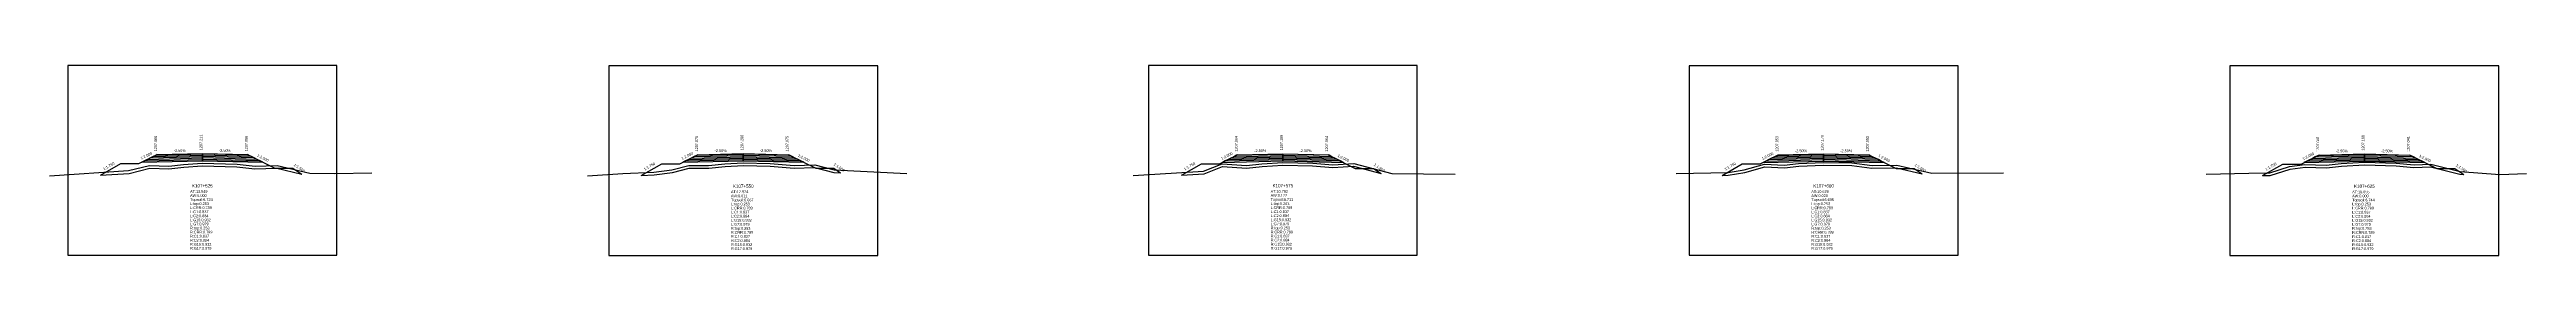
# Model space of a CAD drawing. Extents: x -7 to 78429, y 1189 to 1262.
# Drawn here: x 52673.2 to 52946.8, y 1195.9 to 1217 of the extents above; entities that cross this region are included whole.
import ezdxf
from ezdxf.enums import TextEntityAlignment as Align

# ---------------------------------------------------------------- set-up
doc = ezdxf.new("R2010")
doc.units = 0

msp = doc.modelspace()

# ---------------------------------------------------------------- linework, layer by layer
at = {"layer": 'A4_BORDER', "color": 7}
for points in [[(52675.225, 1195.951), (52704.925, 1195.951), (52704.925, 1216.951), (52675.225, 1216.951), (52675.225, 1195.951)], [(52734.966, 1195.916), (52764.666, 1195.916), (52764.666, 1216.916), (52734.966, 1216.916), (52734.966, 1195.916)], [(52794.567, 1195.962), (52824.267, 1195.962), (52824.267, 1216.962), (52794.567, 1216.962), (52794.567, 1195.962)], [(52854.289, 1195.938), (52883.989, 1195.938), (52883.989, 1216.938), (52854.289, 1216.938), (52854.289, 1195.938)], [(52914.024, 1195.906), (52943.724, 1195.906), (52943.724, 1216.906), (52914.024, 1216.906), (52914.024, 1195.906)]]:
    msp.add_lwpolyline(points, dxfattribs=at)
at = {"layer": 'CLEAR_GROUND', "color": 8}
for points in [[(52678.825, 1204.801), (52681.977, 1205.012), (52684.259, 1205.575), (52686.371, 1205.504), (52688.017, 1205.7), (52690.063, 1205.84), (52693.886, 1205.724), (52695.881, 1205.512), (52698.316, 1205.59), (52701.052, 1204.934)], [(52738.525, 1204.766), (52739.981, 1204.832), (52742.003, 1205.115), (52743.842, 1205.596), (52746.003, 1205.577), (52747.805, 1205.776), (52749.827, 1205.883), (52752.775, 1205.815), (52755.426, 1205.587), (52757.678, 1205.664), (52759.813, 1205.115), (52760.567, 1205.074)], [(52798.225, 1204.812), (52800.728, 1204.969), (52802.749, 1205.772), (52805.413, 1205.569), (52807.124, 1205.777), (52809.404, 1205.915), (52812.7, 1205.842), (52814.947, 1205.645), (52817.212, 1205.812), (52820.286, 1204.985)], [(52857.925, 1204.788), (52858.619, 1204.801), (52860.451, 1205.122), (52862.644, 1205.716), (52864.809, 1205.628), (52866.39, 1205.788), (52869.121, 1205.925), (52872.251, 1205.865), (52874.476, 1205.596), (52877.208, 1205.622), (52880.03, 1204.959)], [(52917.625, 1204.756), (52918.463, 1204.775), (52920.656, 1205.484), (52922.319, 1205.681), (52924.671, 1205.617), (52926.344, 1205.807), (52928.884, 1205.945), (52932.368, 1205.851), (52934.345, 1205.65), (52936.181, 1205.72), (52939.41, 1204.919), (52939.855, 1204.887)]]:
    msp.add_lwpolyline(points, dxfattribs=at)
at = {"layer": 'DESIGN_ROAD_TRIMMED', "color": 1}
for points in [[(52678.825, 1204.801), (52681.075, 1206.086), (52683.075, 1206.086), (52685.075, 1207.086), (52685.075, 1207.086), (52684.97, 1207.033), (52684.97, 1207.033), (52684.654, 1206.875), (52684.654, 1206.875), (52684.338, 1206.718), (52684.338, 1206.718), (52684.022, 1206.56), (52684.022, 1206.56), (52683.706, 1206.402), (52683.706, 1206.402), (52683.391, 1206.244), (52690.075, 1206.411), (52690.075, 1206.561), (52690.075, 1206.561), (52690.075, 1206.711), (52690.075, 1206.711), (52690.075, 1206.861), (52690.075, 1206.861), (52690.075, 1207.011), (52690.075, 1207.011), (52690.075, 1207.161), (52690.075, 1207.161), (52690.075, 1207.211), (52690.075, 1207.211), (52690.075, 1207.211), (52690.075, 1207.211), (52690.075, 1207.211), (52690.075, 1207.161), (52690.075, 1207.161), (52690.075, 1207.011), (52690.075, 1207.011), (52690.075, 1206.861), (52690.075, 1206.861), (52690.075, 1206.711), (52690.075, 1206.711), (52690.075, 1206.561), (52690.075, 1206.561), (52690.075, 1206.411), (52696.759, 1206.244), (52696.443, 1206.402), (52696.443, 1206.402), (52696.127, 1206.56), (52696.127, 1206.56), (52695.812, 1206.718), (52695.812, 1206.718), (52695.496, 1206.875), (52695.496, 1206.875), (52695.18, 1207.033), (52695.18, 1207.033), (52695.075, 1207.086), (52695.075, 1207.086), (52698.075, 1205.586), (52700.075, 1205.586), (52701.052, 1204.934)], [(52738.525, 1204.766), (52740.816, 1206.075), (52742.816, 1206.075), (52744.816, 1207.075), (52744.816, 1207.075), (52744.711, 1207.022), (52744.711, 1207.022), (52744.395, 1206.864), (52744.395, 1206.864), (52744.079, 1206.707), (52744.079, 1206.707), (52743.763, 1206.549), (52743.763, 1206.549), (52743.448, 1206.391), (52743.448, 1206.391), (52743.132, 1206.233), (52749.816, 1206.4), (52749.816, 1206.55), (52749.816, 1206.55), (52749.816, 1206.7), (52749.816, 1206.7), (52749.816, 1206.85), (52749.816, 1206.85), (52749.816, 1207), (52749.816, 1207), (52749.816, 1207.15), (52749.816, 1207.15), (52749.816, 1207.2), (52749.816, 1207.2), (52749.816, 1207.2), (52749.816, 1207.2), (52749.816, 1207.2), (52749.816, 1207.15), (52749.816, 1207.15), (52749.816, 1207), (52749.816, 1207), (52749.816, 1206.85), (52749.816, 1206.85), (52749.816, 1206.7), (52749.816, 1206.7), (52749.816, 1206.55), (52749.816, 1206.55), (52749.816, 1206.4), (52756.5, 1206.233), (52756.184, 1206.391), (52756.184, 1206.391), (52755.869, 1206.549), (52755.869, 1206.549), (52755.553, 1206.707), (52755.553, 1206.707), (52755.237, 1206.864), (52755.237, 1206.864), (52754.921, 1207.022), (52754.921, 1207.022), (52754.816, 1207.075), (52754.816, 1207.075), (52757.816, 1205.575), (52759.816, 1205.575), (52760.567, 1205.074)], [(52798.225, 1204.812), (52800.417, 1206.064), (52802.417, 1206.064), (52804.417, 1207.064), (52804.417, 1207.064), (52804.312, 1207.011), (52804.312, 1207.011), (52803.996, 1206.853), (52803.996, 1206.853), (52803.68, 1206.696), (52803.68, 1206.696), (52803.364, 1206.538), (52803.364, 1206.538), (52803.049, 1206.38), (52803.049, 1206.38), (52802.733, 1206.222), (52809.417, 1206.389), (52809.417, 1206.539), (52809.417, 1206.539), (52809.417, 1206.689), (52809.417, 1206.689), (52809.417, 1206.839), (52809.417, 1206.839), (52809.417, 1206.989), (52809.417, 1206.989), (52809.417, 1207.139), (52809.417, 1207.139), (52809.417, 1207.189), (52809.417, 1207.189), (52809.417, 1207.189), (52809.417, 1207.189), (52809.417, 1207.189), (52809.417, 1207.139), (52809.417, 1207.139), (52809.417, 1206.989), (52809.417, 1206.989), (52809.417, 1206.839), (52809.417, 1206.839), (52809.417, 1206.689), (52809.417, 1206.689), (52809.417, 1206.539), (52809.417, 1206.539), (52809.417, 1206.389), (52816.101, 1206.222), (52815.786, 1206.38), (52815.786, 1206.38), (52815.47, 1206.538), (52815.47, 1206.538), (52815.154, 1206.696), (52815.154, 1206.696), (52814.838, 1206.853), (52814.838, 1206.853), (52814.522, 1207.011), (52814.522, 1207.011), (52814.417, 1207.064), (52814.417, 1207.064), (52817.417, 1205.564), (52819.417, 1205.564), (52820.286, 1204.985)], [(52857.925, 1204.788), (52860.139, 1206.053), (52862.139, 1206.053), (52864.139, 1207.053), (52864.139, 1207.053), (52864.034, 1207), (52864.034, 1207), (52863.718, 1206.842), (52863.718, 1206.842), (52863.402, 1206.685), (52863.402, 1206.685), (52863.087, 1206.527), (52863.087, 1206.527), (52862.771, 1206.369), (52862.771, 1206.369), (52862.455, 1206.211), (52869.139, 1206.378), (52869.139, 1206.528), (52869.139, 1206.528), (52869.139, 1206.678), (52869.139, 1206.678), (52869.139, 1206.828), (52869.139, 1206.828), (52869.139, 1206.978), (52869.139, 1206.978), (52869.139, 1207.128), (52869.139, 1207.128), (52869.139, 1207.178), (52869.139, 1207.178), (52869.139, 1207.178), (52869.139, 1207.178), (52869.139, 1207.178), (52869.139, 1207.128), (52869.139, 1207.128), (52869.139, 1206.978), (52869.139, 1206.978), (52869.139, 1206.828), (52869.139, 1206.828), (52869.139, 1206.678), (52869.139, 1206.678), (52869.139, 1206.528), (52869.139, 1206.528), (52869.139, 1206.378), (52875.823, 1206.211), (52875.508, 1206.369), (52875.508, 1206.369), (52875.192, 1206.527), (52875.192, 1206.527), (52874.876, 1206.685), (52874.876, 1206.685), (52874.56, 1206.842), (52874.56, 1206.842), (52874.244, 1207), (52874.244, 1207), (52874.139, 1207.053), (52874.139, 1207.053), (52877.139, 1205.553), (52879.139, 1205.553), (52880.03, 1204.959)], [(52917.625, 1204.756), (52919.874, 1206.041), (52921.874, 1206.041), (52923.874, 1207.041), (52923.874, 1207.041), (52923.769, 1206.988), (52923.769, 1206.988), (52923.453, 1206.83), (52923.453, 1206.83), (52923.137, 1206.673), (52923.137, 1206.673), (52922.821, 1206.515), (52922.821, 1206.515), (52922.505, 1206.357), (52922.505, 1206.357), (52922.19, 1206.199), (52928.874, 1206.366), (52928.874, 1206.516), (52928.874, 1206.516), (52928.874, 1206.666), (52928.874, 1206.666), (52928.874, 1206.816), (52928.874, 1206.816), (52928.874, 1206.966), (52928.874, 1206.966), (52928.874, 1207.116), (52928.874, 1207.116), (52928.874, 1207.166), (52928.874, 1207.166), (52928.874, 1207.166), (52928.874, 1207.166), (52928.874, 1207.166), (52928.874, 1207.116), (52928.874, 1207.116), (52928.874, 1206.966), (52928.874, 1206.966), (52928.874, 1206.816), (52928.874, 1206.816), (52928.874, 1206.666), (52928.874, 1206.666), (52928.874, 1206.516), (52928.874, 1206.516), (52928.874, 1206.366), (52935.558, 1206.199), (52935.242, 1206.357), (52935.242, 1206.357), (52934.927, 1206.515), (52934.927, 1206.515), (52934.611, 1206.673), (52934.611, 1206.673), (52934.295, 1206.83), (52934.295, 1206.83), (52933.979, 1206.988), (52933.979, 1206.988), (52933.874, 1207.041), (52933.874, 1207.041), (52936.874, 1205.541), (52938.874, 1205.541), (52939.855, 1204.887)]]:
    msp.add_lwpolyline(points, dxfattribs=at)
at = {"layer": 'FINISHED_ROAD', "color": 2}
for points in [[(52681.075, 1206.086), (52683.075, 1206.086), (52685.075, 1207.086), (52685.075, 1207.086), (52690.075, 1207.211), (52695.075, 1207.086), (52695.075, 1207.086), (52698.075, 1205.586), (52700.075, 1205.586)], [(52740.816, 1206.075), (52742.816, 1206.075), (52744.816, 1207.075), (52744.816, 1207.075), (52749.816, 1207.2), (52754.816, 1207.075), (52754.816, 1207.075), (52757.816, 1205.575), (52759.816, 1205.575)], [(52800.417, 1206.064), (52802.417, 1206.064), (52804.417, 1207.064), (52804.417, 1207.064), (52809.417, 1207.189), (52814.417, 1207.064), (52814.417, 1207.064), (52817.417, 1205.564), (52819.417, 1205.564)], [(52860.139, 1206.053), (52862.139, 1206.053), (52864.139, 1207.053), (52864.139, 1207.053), (52869.139, 1207.178), (52874.139, 1207.053), (52874.139, 1207.053), (52877.139, 1205.553), (52879.139, 1205.553)], [(52919.874, 1206.041), (52921.874, 1206.041), (52923.874, 1207.041), (52923.874, 1207.041), (52928.874, 1207.166), (52933.874, 1207.041), (52933.874, 1207.041), (52936.874, 1205.541), (52938.874, 1205.541)]]:
    msp.add_lwpolyline(points, dxfattribs=at)
at = {"layer": 'LAYER_0', "color": 4}
for points in [[(52685.075, 1207.086), (52684.97, 1207.033), (52690.075, 1207.161), (52690.075, 1207.211)], [(52744.816, 1207.075), (52744.711, 1207.022), (52749.816, 1207.15), (52749.816, 1207.2)], [(52804.417, 1207.064), (52804.312, 1207.011), (52809.417, 1207.139), (52809.417, 1207.189)], [(52864.139, 1207.053), (52864.034, 1207), (52869.139, 1207.128), (52869.139, 1207.178)], [(52923.874, 1207.041), (52923.769, 1206.988), (52928.874, 1207.116), (52928.874, 1207.166)]]:
    msp.add_lwpolyline(points, dxfattribs=at)
at = {"layer": 'LAYER_1', "color": 4}
for points in [[(52684.97, 1207.033), (52684.654, 1206.875), (52690.075, 1207.011), (52690.075, 1207.161)], [(52744.711, 1207.022), (52744.395, 1206.864), (52749.816, 1207), (52749.816, 1207.15)], [(52804.312, 1207.011), (52803.996, 1206.853), (52809.417, 1206.989), (52809.417, 1207.139)], [(52864.034, 1207), (52863.718, 1206.842), (52869.139, 1206.978), (52869.139, 1207.128)], [(52923.769, 1206.988), (52923.453, 1206.83), (52928.874, 1206.966), (52928.874, 1207.116)]]:
    msp.add_lwpolyline(points, dxfattribs=at)
at = {"layer": 'LAYER_10', "color": 6}
for points in [[(52696.127, 1206.56), (52696.443, 1206.402), (52690.075, 1206.561), (52690.075, 1206.711)], [(52755.869, 1206.549), (52756.184, 1206.391), (52749.816, 1206.55), (52749.816, 1206.7)], [(52815.47, 1206.538), (52815.786, 1206.38), (52809.417, 1206.539), (52809.417, 1206.689)], [(52875.192, 1206.527), (52875.508, 1206.369), (52869.139, 1206.528), (52869.139, 1206.678)], [(52934.927, 1206.515), (52935.242, 1206.357), (52928.874, 1206.516), (52928.874, 1206.666)]]:
    msp.add_lwpolyline(points, dxfattribs=at)
at = {"layer": 'LAYER_11', "color": 6}
for points in [[(52696.443, 1206.402), (52696.759, 1206.244), (52690.075, 1206.411), (52690.075, 1206.561)], [(52756.184, 1206.391), (52756.5, 1206.233), (52749.816, 1206.4), (52749.816, 1206.55)], [(52815.786, 1206.38), (52816.101, 1206.222), (52809.417, 1206.389), (52809.417, 1206.539)], [(52875.508, 1206.369), (52875.823, 1206.211), (52869.139, 1206.378), (52869.139, 1206.528)], [(52935.242, 1206.357), (52935.558, 1206.199), (52928.874, 1206.366), (52928.874, 1206.516)]]:
    msp.add_lwpolyline(points, dxfattribs=at)
at = {"layer": 'LAYER_2', "color": 4}
for points in [[(52684.654, 1206.875), (52684.338, 1206.718), (52690.075, 1206.861), (52690.075, 1207.011)], [(52744.395, 1206.864), (52744.079, 1206.707), (52749.816, 1206.85), (52749.816, 1207)], [(52803.996, 1206.853), (52803.68, 1206.696), (52809.417, 1206.839), (52809.417, 1206.989)], [(52863.718, 1206.842), (52863.402, 1206.685), (52869.139, 1206.828), (52869.139, 1206.978)], [(52923.453, 1206.83), (52923.137, 1206.673), (52928.874, 1206.816), (52928.874, 1206.966)]]:
    msp.add_lwpolyline(points, dxfattribs=at)
at = {"layer": 'LAYER_3', "color": 4}
for points in [[(52684.338, 1206.718), (52684.022, 1206.56), (52690.075, 1206.711), (52690.075, 1206.861)], [(52744.079, 1206.707), (52743.763, 1206.549), (52749.816, 1206.7), (52749.816, 1206.85)], [(52803.68, 1206.696), (52803.364, 1206.538), (52809.417, 1206.689), (52809.417, 1206.839)], [(52863.402, 1206.685), (52863.087, 1206.527), (52869.139, 1206.678), (52869.139, 1206.828)], [(52923.137, 1206.673), (52922.821, 1206.515), (52928.874, 1206.666), (52928.874, 1206.816)]]:
    msp.add_lwpolyline(points, dxfattribs=at)
at = {"layer": 'LAYER_4', "color": 4}
for points in [[(52684.022, 1206.56), (52683.706, 1206.402), (52690.075, 1206.561), (52690.075, 1206.711)], [(52743.763, 1206.549), (52743.448, 1206.391), (52749.816, 1206.55), (52749.816, 1206.7)], [(52803.364, 1206.538), (52803.049, 1206.38), (52809.417, 1206.539), (52809.417, 1206.689)], [(52863.087, 1206.527), (52862.771, 1206.369), (52869.139, 1206.528), (52869.139, 1206.678)], [(52922.821, 1206.515), (52922.505, 1206.357), (52928.874, 1206.516), (52928.874, 1206.666)]]:
    msp.add_lwpolyline(points, dxfattribs=at)
at = {"layer": 'LAYER_5', "color": 4}
for points in [[(52683.706, 1206.402), (52683.391, 1206.244), (52690.075, 1206.411), (52690.075, 1206.561)], [(52743.448, 1206.391), (52743.132, 1206.233), (52749.816, 1206.4), (52749.816, 1206.55)], [(52803.049, 1206.38), (52802.733, 1206.222), (52809.417, 1206.389), (52809.417, 1206.539)], [(52862.771, 1206.369), (52862.455, 1206.211), (52869.139, 1206.378), (52869.139, 1206.528)], [(52922.505, 1206.357), (52922.19, 1206.199), (52928.874, 1206.366), (52928.874, 1206.516)]]:
    msp.add_lwpolyline(points, dxfattribs=at)
at = {"layer": 'LAYER_6', "color": 6}
for points in [[(52695.075, 1207.086), (52695.18, 1207.033), (52690.075, 1207.161), (52690.075, 1207.211)], [(52754.816, 1207.075), (52754.921, 1207.022), (52749.816, 1207.15), (52749.816, 1207.2)], [(52814.417, 1207.064), (52814.522, 1207.011), (52809.417, 1207.139), (52809.417, 1207.189)], [(52874.139, 1207.053), (52874.244, 1207), (52869.139, 1207.128), (52869.139, 1207.178)], [(52933.874, 1207.041), (52933.979, 1206.988), (52928.874, 1207.116), (52928.874, 1207.166)]]:
    msp.add_lwpolyline(points, dxfattribs=at)
at = {"layer": 'LAYER_7', "color": 6}
for points in [[(52695.18, 1207.033), (52695.496, 1206.875), (52690.075, 1207.011), (52690.075, 1207.161)], [(52754.921, 1207.022), (52755.237, 1206.864), (52749.816, 1207), (52749.816, 1207.15)], [(52814.522, 1207.011), (52814.838, 1206.853), (52809.417, 1206.989), (52809.417, 1207.139)], [(52874.244, 1207), (52874.56, 1206.842), (52869.139, 1206.978), (52869.139, 1207.128)], [(52933.979, 1206.988), (52934.295, 1206.83), (52928.874, 1206.966), (52928.874, 1207.116)]]:
    msp.add_lwpolyline(points, dxfattribs=at)
at = {"layer": 'LAYER_8', "color": 6}
for points in [[(52695.496, 1206.875), (52695.812, 1206.718), (52690.075, 1206.861), (52690.075, 1207.011)], [(52755.237, 1206.864), (52755.553, 1206.707), (52749.816, 1206.85), (52749.816, 1207)], [(52814.838, 1206.853), (52815.154, 1206.696), (52809.417, 1206.839), (52809.417, 1206.989)], [(52874.56, 1206.842), (52874.876, 1206.685), (52869.139, 1206.828), (52869.139, 1206.978)], [(52934.295, 1206.83), (52934.611, 1206.673), (52928.874, 1206.816), (52928.874, 1206.966)]]:
    msp.add_lwpolyline(points, dxfattribs=at)
at = {"layer": 'LAYER_9', "color": 6}
for points in [[(52695.812, 1206.718), (52696.127, 1206.56), (52690.075, 1206.711), (52690.075, 1206.861)], [(52755.553, 1206.707), (52755.869, 1206.549), (52749.816, 1206.7), (52749.816, 1206.85)], [(52815.154, 1206.696), (52815.47, 1206.538), (52809.417, 1206.689), (52809.417, 1206.839)], [(52874.876, 1206.685), (52875.192, 1206.527), (52869.139, 1206.678), (52869.139, 1206.828)], [(52934.611, 1206.673), (52934.927, 1206.515), (52928.874, 1206.666), (52928.874, 1206.816)]]:
    msp.add_lwpolyline(points, dxfattribs=at)
at = {"layer": 'NATURAL_GROUND', "color": 3}
for points in [[(52673.197, 1204.724), (52681.931, 1205.31), (52684.228, 1205.877), (52686.358, 1205.805), (52687.989, 1205.999), (52690.057, 1206.141), (52693.907, 1206.024), (52695.892, 1205.813), (52698.347, 1205.892), (52701.933, 1205.032), (52704.71, 1204.981), (52708.804, 1205.059)], [(52732.623, 1204.75), (52736.509, 1204.976), (52739.953, 1205.131), (52741.944, 1205.41), (52743.805, 1205.897), (52745.988, 1205.878), (52747.781, 1206.076), (52749.823, 1206.184), (52752.791, 1206.115), (52755.434, 1205.888), (52757.711, 1205.966), (52759.859, 1205.413), (52767.879, 1204.981)], [(52792.885, 1204.776), (52800.661, 1205.266), (52802.703, 1206.077), (52805.406, 1205.871), (52807.097, 1206.076), (52809.398, 1206.216), (52812.716, 1206.142), (52814.949, 1205.946), (52817.241, 1206.115), (52821.456, 1204.981), (52828.443, 1204.919)], [(52852.868, 1204.992), (52858.59, 1205.101), (52860.386, 1205.416), (52862.61, 1206.018), (52864.8, 1205.929), (52866.367, 1206.088), (52869.116, 1206.226), (52872.272, 1206.165), (52874.492, 1205.897), (52877.241, 1205.923), (52881.079, 1205.021), (52889.016, 1205.08)], [(52911.395, 1204.936), (52916.11, 1205.023), (52918.413, 1205.074), (52920.592, 1205.779), (52922.305, 1205.982), (52924.658, 1205.918), (52926.319, 1206.106), (52928.88, 1206.246), (52932.387, 1206.151), (52934.355, 1205.951), (52936.212, 1206.022), (52939.457, 1205.217), (52943.841, 1204.898), (52946.773, 1205.01)]]:
    msp.add_lwpolyline(points, dxfattribs=at)
at = {"layer": 'STRUCTURE_LEFT', "color": 4}
for points in [[(52685.075, 1207.086), (52684.97, 1207.033), (52684.97, 1207.033), (52684.654, 1206.875), (52684.654, 1206.875), (52684.338, 1206.718), (52684.338, 1206.718), (52684.022, 1206.56), (52684.022, 1206.56), (52683.706, 1206.402), (52683.706, 1206.402), (52683.391, 1206.244), (52690.075, 1206.411), (52690.075, 1206.561), (52690.075, 1206.561), (52690.075, 1206.711), (52690.075, 1206.711), (52690.075, 1206.861), (52690.075, 1206.861), (52690.075, 1207.011), (52690.075, 1207.011), (52690.075, 1207.161), (52690.075, 1207.161), (52690.075, 1207.211), (52690.075, 1207.211)], [(52744.816, 1207.075), (52744.711, 1207.022), (52744.711, 1207.022), (52744.395, 1206.864), (52744.395, 1206.864), (52744.079, 1206.707), (52744.079, 1206.707), (52743.763, 1206.549), (52743.763, 1206.549), (52743.448, 1206.391), (52743.448, 1206.391), (52743.132, 1206.233), (52749.816, 1206.4), (52749.816, 1206.55), (52749.816, 1206.55), (52749.816, 1206.7), (52749.816, 1206.7), (52749.816, 1206.85), (52749.816, 1206.85), (52749.816, 1207), (52749.816, 1207), (52749.816, 1207.15), (52749.816, 1207.15), (52749.816, 1207.2), (52749.816, 1207.2)], [(52804.417, 1207.064), (52804.312, 1207.011), (52804.312, 1207.011), (52803.996, 1206.853), (52803.996, 1206.853), (52803.68, 1206.696), (52803.68, 1206.696), (52803.364, 1206.538), (52803.364, 1206.538), (52803.049, 1206.38), (52803.049, 1206.38), (52802.733, 1206.222), (52809.417, 1206.389), (52809.417, 1206.539), (52809.417, 1206.539), (52809.417, 1206.689), (52809.417, 1206.689), (52809.417, 1206.839), (52809.417, 1206.839), (52809.417, 1206.989), (52809.417, 1206.989), (52809.417, 1207.139), (52809.417, 1207.139), (52809.417, 1207.189), (52809.417, 1207.189)], [(52864.139, 1207.053), (52864.034, 1207), (52864.034, 1207), (52863.718, 1206.842), (52863.718, 1206.842), (52863.402, 1206.685), (52863.402, 1206.685), (52863.087, 1206.527), (52863.087, 1206.527), (52862.771, 1206.369), (52862.771, 1206.369), (52862.455, 1206.211), (52869.139, 1206.378), (52869.139, 1206.528), (52869.139, 1206.528), (52869.139, 1206.678), (52869.139, 1206.678), (52869.139, 1206.828), (52869.139, 1206.828), (52869.139, 1206.978), (52869.139, 1206.978), (52869.139, 1207.128), (52869.139, 1207.128), (52869.139, 1207.178), (52869.139, 1207.178)], [(52923.874, 1207.041), (52923.769, 1206.988), (52923.769, 1206.988), (52923.453, 1206.83), (52923.453, 1206.83), (52923.137, 1206.673), (52923.137, 1206.673), (52922.821, 1206.515), (52922.821, 1206.515), (52922.505, 1206.357), (52922.505, 1206.357), (52922.19, 1206.199), (52928.874, 1206.366), (52928.874, 1206.516), (52928.874, 1206.516), (52928.874, 1206.666), (52928.874, 1206.666), (52928.874, 1206.816), (52928.874, 1206.816), (52928.874, 1206.966), (52928.874, 1206.966), (52928.874, 1207.116), (52928.874, 1207.116), (52928.874, 1207.166), (52928.874, 1207.166)]]:
    msp.add_lwpolyline(points, dxfattribs=at)
at = {"layer": 'STRUCTURE_RIGHT', "color": 6}
for points in [[(52690.075, 1207.211), (52690.075, 1207.211), (52690.075, 1207.161), (52690.075, 1207.161), (52690.075, 1207.011), (52690.075, 1207.011), (52690.075, 1206.861), (52690.075, 1206.861), (52690.075, 1206.711), (52690.075, 1206.711), (52690.075, 1206.561), (52690.075, 1206.561), (52690.075, 1206.411), (52696.759, 1206.244), (52696.443, 1206.402), (52696.443, 1206.402), (52696.127, 1206.56), (52696.127, 1206.56), (52695.812, 1206.718), (52695.812, 1206.718), (52695.496, 1206.875), (52695.496, 1206.875), (52695.18, 1207.033), (52695.18, 1207.033), (52695.075, 1207.086)], [(52749.816, 1207.2), (52749.816, 1207.2), (52749.816, 1207.15), (52749.816, 1207.15), (52749.816, 1207), (52749.816, 1207), (52749.816, 1206.85), (52749.816, 1206.85), (52749.816, 1206.7), (52749.816, 1206.7), (52749.816, 1206.55), (52749.816, 1206.55), (52749.816, 1206.4), (52756.5, 1206.233), (52756.184, 1206.391), (52756.184, 1206.391), (52755.869, 1206.549), (52755.869, 1206.549), (52755.553, 1206.707), (52755.553, 1206.707), (52755.237, 1206.864), (52755.237, 1206.864), (52754.921, 1207.022), (52754.921, 1207.022), (52754.816, 1207.075)], [(52809.417, 1207.189), (52809.417, 1207.189), (52809.417, 1207.139), (52809.417, 1207.139), (52809.417, 1206.989), (52809.417, 1206.989), (52809.417, 1206.839), (52809.417, 1206.839), (52809.417, 1206.689), (52809.417, 1206.689), (52809.417, 1206.539), (52809.417, 1206.539), (52809.417, 1206.389), (52816.101, 1206.222), (52815.786, 1206.38), (52815.786, 1206.38), (52815.47, 1206.538), (52815.47, 1206.538), (52815.154, 1206.696), (52815.154, 1206.696), (52814.838, 1206.853), (52814.838, 1206.853), (52814.522, 1207.011), (52814.522, 1207.011), (52814.417, 1207.064)], [(52869.139, 1207.178), (52869.139, 1207.178), (52869.139, 1207.128), (52869.139, 1207.128), (52869.139, 1206.978), (52869.139, 1206.978), (52869.139, 1206.828), (52869.139, 1206.828), (52869.139, 1206.678), (52869.139, 1206.678), (52869.139, 1206.528), (52869.139, 1206.528), (52869.139, 1206.378), (52875.823, 1206.211), (52875.508, 1206.369), (52875.508, 1206.369), (52875.192, 1206.527), (52875.192, 1206.527), (52874.876, 1206.685), (52874.876, 1206.685), (52874.56, 1206.842), (52874.56, 1206.842), (52874.244, 1207), (52874.244, 1207), (52874.139, 1207.053)], [(52928.874, 1207.166), (52928.874, 1207.166), (52928.874, 1207.116), (52928.874, 1207.116), (52928.874, 1206.966), (52928.874, 1206.966), (52928.874, 1206.816), (52928.874, 1206.816), (52928.874, 1206.666), (52928.874, 1206.666), (52928.874, 1206.516), (52928.874, 1206.516), (52928.874, 1206.366), (52935.558, 1206.199), (52935.242, 1206.357), (52935.242, 1206.357), (52934.927, 1206.515), (52934.927, 1206.515), (52934.611, 1206.673), (52934.611, 1206.673), (52934.295, 1206.83), (52934.295, 1206.83), (52933.979, 1206.988), (52933.979, 1206.988), (52933.874, 1207.041)]]:
    msp.add_lwpolyline(points, dxfattribs=at)

# ---------------------------------------------------------------- texts
at = {"layer": 'INFO_TEXT'}
for s, p in [('AT:13.549', (52688.725, 1202.851)), ('AW:0.000', (52688.725, 1202.401)), ('Topsoil:6.724', (52688.725, 1201.951)), ('L:top:0.253', (52688.725, 1201.501)), ('L:CRR:0.789', (52688.725, 1201.051)), ('AT:12.524', (52748.466, 1202.816)), ('AW:0.011', (52748.466, 1202.366)), ('Topsoil:6.667', (52748.466, 1201.916)), ('L:top:0.253', (52748.466, 1201.466)), ('L:CRR:0.789', (52748.466, 1201.016)), ('AT:10.782', (52808.067, 1202.862)), ('AW:0.122', (52808.067, 1202.412)), ('Topsoil:6.711', (52808.067, 1201.962)), ('L:top:0.253', (52808.067, 1201.512)), ('L:CRR:0.789', (52808.067, 1201.062)), ('AT:10.679', (52867.789, 1202.838)), ('AW:0.020', (52867.789, 1202.388)), ('Topsoil:6.696', (52867.789, 1201.938)), ('L:top:0.253', (52867.789, 1201.488)), ('L:CRR:0.789', (52867.789, 1201.038)), ('AT:10.055', (52927.524, 1202.806)), ('AW:0.000', (52927.524, 1202.356)), ('Topsoil:6.744', (52927.524, 1201.906)), ('L:top:0.253', (52927.524, 1201.456)), ('L:CRR:0.789', (52927.524, 1201.006)), ('L:C1:0.837', (52688.725, 1200.601)), ('L:C2:0.884', (52688.725, 1200.151)), ('L:G15:0.932', (52688.725, 1199.701)), ('L:G7:0.979', (52688.725, 1199.251)), ('R:top:0.253', (52688.725, 1198.801)), ('R:CRR:0.789', (52688.725, 1198.351)), ('L:C1:0.837', (52748.466, 1200.566)), ('L:C2:0.884', (52748.466, 1200.116)), ('L:G15:0.932', (52748.466, 1199.666)), ('L:G7:0.979', (52748.466, 1199.216)), ('R:top:0.253', (52748.466, 1198.766)), ('R:CRR:0.789', (52748.466, 1198.316)), ('L:C1:0.837', (52808.067, 1200.612)), ('L:C2:0.884', (52808.067, 1200.162)), ('L:G15:0.932', (52808.067, 1199.712)), ('L:G7:0.979', (52808.067, 1199.262)), ('R:top:0.253', (52808.067, 1198.812)), ('R:CRR:0.789', (52808.067, 1198.362)), ('L:C1:0.837', (52867.789, 1200.588)), ('L:C2:0.884', (52867.789, 1200.138)), ('L:G15:0.932', (52867.789, 1199.688)), ('L:G7:0.979', (52867.789, 1199.238)), ('R:top:0.253', (52867.789, 1198.788)), ('R:CRR:0.789', (52867.789, 1198.338)), ('L:C1:0.837', (52927.524, 1200.556)), ('L:C2:0.884', (52927.524, 1200.106)), ('L:G15:0.932', (52927.524, 1199.656)), ('L:G7:0.979', (52927.524, 1199.206)), ('R:top:0.253', (52927.524, 1198.756)), ('R:CRR:0.789', (52927.524, 1198.306)), ('R:C1:0.837', (52688.725, 1197.901)), ('R:C2:0.884', (52688.725, 1197.451)), ('R:G15:0.932', (52688.725, 1197.001)), ('R:G17:0.979', (52688.725, 1196.551)), ('R:C1:0.837', (52748.466, 1197.866)), ('R:C2:0.884', (52748.466, 1197.416)), ('R:G15:0.932', (52748.466, 1196.966)), ('R:G17:0.979', (52748.466, 1196.516)), ('R:C1:0.837', (52808.067, 1197.912)), ('R:C2:0.884', (52808.067, 1197.462)), ('R:G15:0.932', (52808.067, 1197.012)), ('R:G17:0.979', (52808.067, 1196.562)), ('R:C1:0.837', (52867.789, 1197.888)), ('R:C2:0.884', (52867.789, 1197.438)), ('R:G15:0.932', (52867.789, 1196.988)), ('R:G17:0.979', (52867.789, 1196.538)), ('R:C1:0.837', (52927.524, 1197.856)), ('R:C2:0.884', (52927.524, 1197.406)), ('R:G15:0.932', (52927.524, 1196.956)), ('R:G17:0.979', (52927.524, 1196.506))]:
    msp.add_text(s, height=0.3, dxfattribs=at).set_placement(p)
at = {"layer": 'LEFT_TEXT_H'}
for s, p in [('1207.086', (52685.075, 1207.446)), ('1207.075', (52744.816, 1207.435)), ('1207.064', (52804.417, 1207.424)), ('1207.053', (52864.139, 1207.413)), ('1207.041', (52923.874, 1207.401))]:
    msp.add_text(s, height=0.3, rotation=90, dxfattribs=at).set_placement(p)
at = {"layer": 'POINT_TEXT_H'}
for s, p in [('1207.211', (52690.075, 1207.571)), ('1207.200', (52749.816, 1207.56)), ('1207.189', (52809.417, 1207.549)), ('1207.178', (52869.139, 1207.538)), ('1207.166', (52928.874, 1207.526))]:
    msp.add_text(s, height=0.3, rotation=90, dxfattribs=at).set_placement(p)
at = {"layer": 'RIGHT_TEXT_H'}
for s, p in [('1207.086', (52695.075, 1207.446)), ('1207.075', (52754.816, 1207.435)), ('1207.064', (52814.417, 1207.424)), ('1207.053', (52874.139, 1207.413)), ('1207.041', (52933.874, 1207.401))]:
    msp.add_text(s, height=0.3, rotation=90, dxfattribs=at).set_placement(p)
at = {"layer": 'SLOPE_left'}
for s, rotation, p in [('1:2.000', 26.565, (52683.994, 1206.747)), ('1:2.000', 26.565, (52743.735, 1206.736)), ('1:2.000', 26.565, (52803.337, 1206.725)), ('1:2.000', 26.565, (52863.059, 1206.714)), ('1:2.000', 26.565, (52922.793, 1206.702)), ('1:1.750', 29.745, (52679.861, 1205.6)), ('1:1.750', 29.745, (52739.581, 1205.577)), ('1:1.750', 29.745, (52799.232, 1205.594)), ('1:1.750', 29.745, (52858.943, 1205.577)), ('1:1.750', 29.745, (52918.66, 1205.555))]:
    msp.add_text(s, height=0.3, rotation=rotation, dxfattribs=at).set_placement(p, align=Align.BOTTOM_CENTER)
at = {"layer": 'SLOPE_right'}
for s, rotation, p in [('1:2.000', -26.565, (52696.655, 1206.497)), ('1:2.000', -26.565, (52756.396, 1206.486)), ('1:2.000', -26.565, (52815.998, 1206.475)), ('1:2.000', -26.565, (52875.72, 1206.464)), ('1:2.000', -26.565, (52935.454, 1206.452)), ('1:1.500', -33.69, (52700.663, 1205.41)), ('1:1.500', -33.69, (52760.292, 1205.474)), ('1:1.500', -33.69, (52819.951, 1205.424)), ('1:1.500', -33.69, (52879.685, 1205.406)), ('1:1.500', -33.69, (52939.464, 1205.364))]:
    msp.add_text(s, height=0.3, rotation=rotation, dxfattribs=at).set_placement(p, align=Align.BOTTOM_CENTER)
at = {"layer": 'SLOPE_TEXT'}
for p in [(52687.575, 1207.389), (52692.575, 1207.389), (52747.316, 1207.378), (52752.316, 1207.378), (52806.917, 1207.367), (52811.917, 1207.367), (52866.639, 1207.356), (52871.639, 1207.356), (52926.374, 1207.343), (52931.374, 1207.343)]:
    msp.add_text('-2.50%', height=0.3, dxfattribs=at).set_placement(p, align=Align.CENTER)
at = {"layer": 'STATION_TITLE'}
for s, p in [('K107+525', (52690.075, 1203.451)), ('K107+550', (52749.816, 1203.416)), ('K107+575', (52809.417, 1203.462)), ('K107+600', (52869.139, 1203.438)), ('K107+625', (52928.874, 1203.406))]:
    msp.add_text(s, height=0.36, dxfattribs=at).set_placement(p, align=Align.CENTER)

doc.saveas('drawing.dxf')
